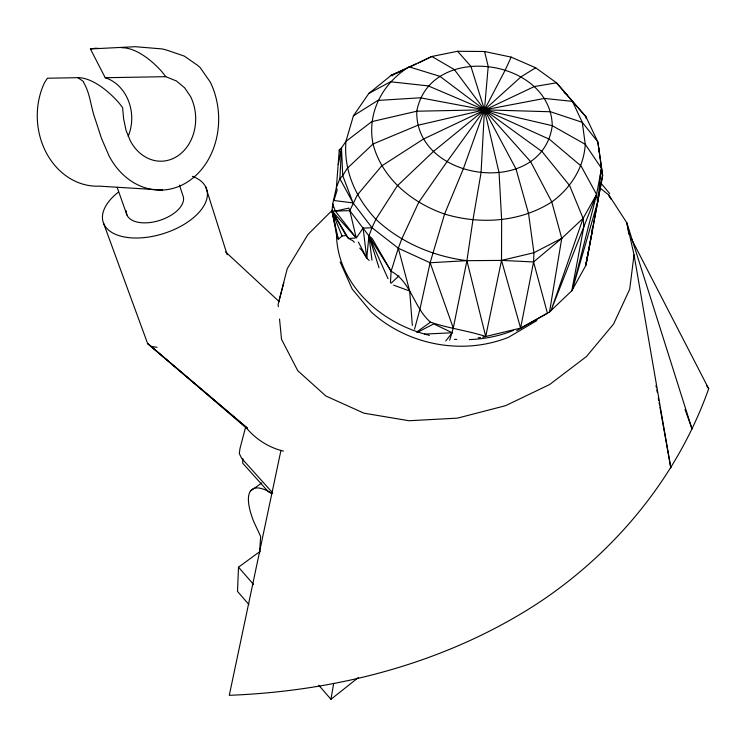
<?xml version="1.0" encoding="UTF-8"?>
<svg xmlns="http://www.w3.org/2000/svg" width="746" height="746" viewBox="0 0 746 746"><rect width="100%" height="100%" fill="white"/><g stroke="black" fill="none" stroke-linecap="round" stroke-linejoin="round"><path stroke-width="1.12" d="M335.374 226.234L331.979 210.922L335.346 211.109L348.848 208.097L349.799 210.624L368.925 235.922L391.109 271.255C411.121 281.643 413.825 307.967 430.507 322.151C448.271 328.352 467.677 330.553 485.711 336.511L520.605 328.081L533.577 261.949L533.922 252.726L528.578 213.701L515.999 168.941L484.471 109.839L454.426 69.648L431.859 56.463L391.044 75.477L368.86 93.409L353.408 115.844L345.92 141.404L341.5 147.95L339.262 149.909L336.409 187.386L332.707 204.003L331.979 210.922L336.493 234.207L338.367 239.261L342.022 236.062L345.995 235.438L348.522 238.487L352.765 240.678L354.313 242.329M260.074 551.415L238.496 567.193L237.517 591.419L248.912 604.577M242.907 458.734L242.73 463.219L268.29 491.698L271.936 493.675M338.246 164.568L341.5 147.95L339.887 178.686L336.409 187.386L337.155 190.146L333.947 200.506L353.063 202.903L371.993 227.735L398.308 248.222L430.125 262.751L466.912 260.671L501.508 260.41L533.577 261.949L561.757 238.319L583.102 218.364L596.586 194.445L601.509 168.326L597.788 141.833L585.927 116.693L556.525 82.825L535.647 67.774L511.15 57.125L484.592 51.511L457.596 51.278L431.859 56.463L418.385 63.084M390.447 282.799L391.109 271.255L398.308 248.222L401.628 239.261L418.72 202.352L447.013 161.705L484.471 109.839L505.266 70.021L511.15 57.125M592.231 228.518L591.988 232.827L585.908 265.296L571.809 290.744L549.513 312.024L516.642 330.73M598.637 151.708L598.833 148.258L597.788 141.833L582.272 122.325L572.443 101.381L556.525 82.825L534.313 86.545L423.476 139.036L381.682 165.948L357.315 195.032L349.799 210.624L356.019 236.92M259.543 553.476L260.624 536.402L253.892 521.948A77.407 23.201 54 0 1 271.563 493.162M369.177 260.475L366.752 258.125L368.925 235.922L371.993 227.735L375.872 219.268L397.245 185.903L433.426 151.475L484.471 109.839L520.969 76.875L535.647 67.774M368.86 93.409L390.55 81.771L428.279 85.902L484.471 109.839L549.392 139.269L581.003 165.91L596.586 194.445L572.602 289.019L597.611 202.147L601.509 168.326L585.256 144.314L582.272 122.325L550.539 111.76L484.471 109.839L416.781 111.219L371.778 121.645L345.92 141.404C343.57 171.16 355.851 197.821 375.872 219.268C400.863 242.711 433.109 256.316 466.912 260.671L485.711 336.511L501.508 260.41L501.648 219.902L499.055 172.718L484.471 109.839L470.885 66.282L457.596 51.278M599.998 187.992L608.829 195.042L626.808 222.765L634.035 254.815L629.689 289.289L613.604 324.006L586.421 356.56L549.625 384.535L505.611 405.665L457.522 418.124L409.022 420.744L363.955 413.181L325.89 396.014L297.757 370.697L281.531 339.318L279.536 319.055M587.186 256.717L586.067 263.599L602.637 175.394L598.833 148.258M587.559 254.414L587.932 252.12M600.204 176.364L601.509 168.326L602.637 175.394L585.908 265.296M549.513 312.024L561.757 238.319L551.779 201.952L530.667 161.714L484.471 109.839L439.898 76.325L409.004 66.823C382.539 83.524 366.799 112.534 373.037 143.997C381.971 178.546 411.941 202.726 444.588 214.037C480.098 224.77 520.102 222.28 551.779 201.952C570.55 188.309 583.838 167.813 585.256 144.314L552.264 125.692L484.471 109.839L420.371 97.791L377.812 100.44L353.408 115.844M318.803 685.266L330.954 699.3L333.686 683.364M571.809 290.744L583.848 226.672L596.586 194.445L597.611 202.147M449.689 340.167L453.288 328.026L466.912 260.671L472.936 220.033L481.049 172.727L484.471 109.839L488.201 66.422L484.592 51.511M280.934 450.453L229.292 695.309C338.74 691.085 448.672 662.243 540.626 601.444C616.951 550.156 677.9 475.696 708.7 388.694L631.256 238.534M586.188 118.642L585.927 116.693L572.443 101.381L544.403 98.425L484.471 109.839L463.275 168.969L444.588 214.037L430.125 262.751L419.839 309.627L414.534 329.21M245.686 426.908L240.025 448.299L239.298 453.521L241.648 458.342L272.663 492.864M278.743 301.906L283.797 282.762M583.102 218.364L551.014 310.578L583.848 226.672L583.102 218.364L569.636 185.595L542.044 151.569L484.471 109.839L417.816 125.291L373.037 143.997L347.17 168.428L342.731 175.636L339.887 178.686L353.063 202.903L342.731 175.636L341.5 147.95M356.28 238.021L363.097 228.127L371.993 227.735M445.726 340.969L452.225 332.772L433.734 323.876L417.191 332.492M332.427 210.064L307.893 234.552L287.257 268.653L278.099 304.424L278.314 306.671M391.156 283.219L398.905 275.852M330.954 699.3L358.304 677.592M536.868 320.584L508.558 337.276C462.753 355.534 408.081 345.239 371.545 312.294L352.243 289.14L340.176 262.005M416.734 332.017L430.507 322.151M250.479 491.008L261.799 482.96M561.757 238.319L533.922 252.726L501.508 260.41L520.605 328.081L547.433 313.236L533.577 261.949M392.955 75.71L391.044 75.477L404.714 69.285M409.974 66.898L416.287 64.035M391.044 75.477L403.623 70.077M478.242 337.835L480.489 337.5M482.746 337.155L485.003 336.81M128.181 136.313A41.161 34.894 86.3 0 0 105.223 77.724L90.406 48.947L95.329 48.257A69.014 58.514 86.2 0 1 98.612 48.415M90.406 48.947L135.213 46.7L162.386 48.947L167.663 50.402L184.178 56.053L197.429 65.219L200.04 67.429L210.325 82.153A72.194 59.503 87.5 0 1 190.444 179.954A72.194 59.503 87.5 0 1 109.093 155.989L101.484 138.374L95.236 119.22C90.714 106.995 90.35 93.623 83.58 82.433L83.571 81.659L77.985 77.687L47.371 78.227L44.368 82.983A69.014 58.514 86.2 0 0 46.42 152.995A69.014 58.514 86.2 0 0 99.386 186.146L162.563 190.053M355.171 238.086L348.522 238.487L331.979 210.922L338.367 239.261M424.577 334.096L452.225 332.772M333.154 207.332L332.707 204.003L335.346 211.109L349.799 210.624M105.223 77.724L165.78 76.679L176.401 80.96L184.57 87.748L190.584 96.551A43.054 35.472 87.5 0 1 178.863 155.149A43.054 35.472 87.5 0 1 130.214 140.584L125.981 130.158L123.64 118.856L122.568 107.517L118.782 102.678A57.768 26.38 53.2 0 0 77.985 77.687M103.601 223.362L147.587 343.458L150.813 346.349L157.014 347.272M283.396 451.116C269.129 447.628 256.428 439.683 246.889 428.512L147.587 343.458L247.411 428.176L150.813 346.349M393.599 285.14L409.666 291.043L412.342 325.461M564.116 92.485L566.876 94.481M225.572 251.924L279.218 301.654M600.978 183.162L609.706 193.606M359.721 248.12L362.034 250.6L366.752 258.125L363.097 228.127M342.022 236.062L331.979 210.922L355.516 237.172M238.496 567.193L253.537 584.444M335.346 211.109L355.581 237.116M165.78 76.679L162.087 71.914A56.752 27.276 53.6 0 0 121.467 47.753M706.686 385.831L708.7 388.694M391.109 271.255L372.095 238.403L368.925 235.922L371.974 260.149M331.979 210.922L345.995 235.438M358.369 242.04L366.752 258.125M610.965 199.182L608.829 195.042L609.603 197.233M388.051 278.734L368.925 235.922L379.015 267.749M685.033 409.34L692.036 429.015L626.808 222.765L628.859 234.225M430.125 262.751L453.288 328.026M117.141 187.33L126.96 215.016M179.46 185.139L182.714 195.079A29.654 15.908 -17.7 0 1 157.882 220.947A29.654 15.908 -17.7 0 1 126.279 210.885M205.709 186.864L227.157 254.703M339.262 149.909L339.878 151.876M398.308 248.222L409.666 291.043M656.014 385.43L656.424 387.724M656.834 390.009L657.245 392.303M658.28 398.028L658.69 400.322M659.1 402.616L659.511 404.901M659.921 407.195L670.822 467.901L634.035 254.815M336.381 231.512L336.493 234.207M192.431 176.364A54.318 29.141 -17.7 0 1 191.563 219.249A54.318 29.141 -17.7 0 1 117.197 235.009A54.318 29.141 -17.7 0 1 118.558 192.011M513.285 330.469A118.95 96.831 11.8 0 1 469.29 339.589M456.729 339.467A118.95 96.831 11.8 0 1 454.463 339.327M429.435 335.374A118.95 96.831 11.8 0 1 336.521 235.093M552.264 125.692C542.239 198.501 414.888 181.8 416.781 111.219C429.882 41.58 550.781 57.619 552.264 125.692"/></g></svg>
